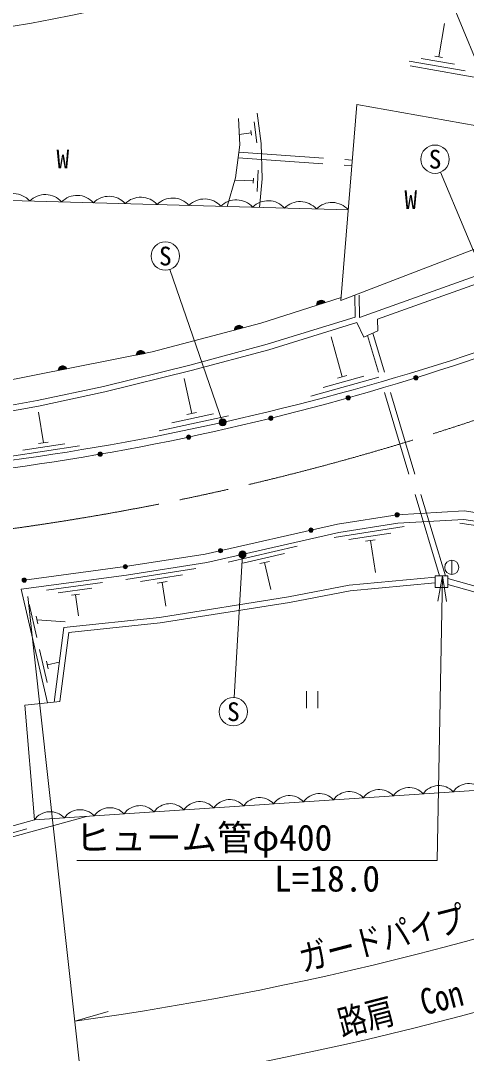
# Model space of a CAD drawing. Units: millimetres at full size, sheet at 1:1000; details may follow other scales. Extents: x 40000 to 680000, y 20000 to 380000.
# Drawn here: x 504788 to 536243, y 238591 to 311413 of the extents above; entities that cross this region are included whole.
import ezdxf
from ezdxf.enums import TextEntityAlignment as Align

# ---------------------------------------------------------------- set-up
doc = ezdxf.new("R2010")
doc.units = ezdxf.units.MM
doc.header["$LTSCALE"] = 1000
doc.linetypes.add('CHAIN', pattern=[18.5, 12, -1.5, 3.5, -1.5])
doc.linetypes.add('DASHED', pattern=[7.5, 6, -1.5])
for name, color, linetype, lineweight in [('M-BGD', 7, 'Continuous', 13), ('M-BMK', 2, 'CHAIN', 13), ('M-STR-HTXT', 7, 'Continuous', 13), ('M-STR-STRC', 7, 'Continuous', 13)]:
    doc.layers.add(name, color=color, linetype=linetype, lineweight=lineweight)
doc.styles.add('ＭＳ ゴシック', font='')
doc.styles.get('ＭＳ ゴシック').set_extended_font_data('MS Gothic')

# ---------------------------------------------------------------- blocks, each defined once
blk = doc.blocks.new('open_arrow')
at = {"color": 0, "linetype": 'Continuous', "lineweight": -2}
blk.add_lwpolyline([(7.5, 1.25), (0, 0), (7.5, -1.25)], dxfattribs=at)

msp = doc.modelspace()

# ---------------------------------------------------------------- hatches: boundary and pattern name
at = {"layer": 'M-BGD'}
for points in [[(526273, 291533), (525677, 291342, -0.84072)], [(520485, 289745), (519880, 289585, -0.84072)], [(513565, 287949), (512950, 287828, -0.84072)], [(508056, 286867), (507442, 286746, -0.84072)], [(532534, 286232, -1), (532834, 286232, -0.41421), (532684, 286082, -0.41421)], [(527759, 284817, -1), (528059, 284817, -0.41421), (527909, 284667, -0.41421)], [(522295, 283375, -1), (522595, 283375, -0.41421), (522445, 283225, -0.41421)], [(516493, 282046, -1), (516793, 282046, -0.41421), (516643, 281896, -0.41421)], [(510254, 280843, -1), (510554, 280843, -0.41421), (510404, 280693, -0.41421)], [(531202, 276568, -1), (531502, 276568, -0.41421), (531352, 276418, -0.41421)], [(525127, 275487, -1), (525427, 275487, -0.41421), (525277, 275337, -0.41421)], [(518741, 274039, -1), (519041, 274039, -0.41421), (518891, 273889, -0.41421)], [(512024, 272911, -1), (512324, 272911, -0.41421), (512174, 272761, -0.41421)], [(504894, 271959, -1), (505194, 271959, -0.41421), (505044, 271809, -0.41421)]]:
    msp.add_hatch(color=256, dxfattribs=at).paths.add_polyline_path(points)
at = {"layer": 'M-STR-HTXT'}
for points in [[(519156, 283313, -1), (518933, 282865, -0.41421), (518821, 283200, -0.41421)], [(520251, 273610, -1), (520628, 273940, -1)]]:
    msp.add_hatch(color=256, dxfattribs=at).paths.add_polyline_path(points)

# ---------------------------------------------------------------- linework, layer by layer
at = {"layer": 'M-BGD'}
for p, q in [((534291, 308868), (534701, 311208)), ((534015, 308916), (534567, 308820)), ((532207, 308563), (536147, 307873)), ((541463, 306606), (532271, 308217)), ((533052, 308750), (535416, 308336)), ((521086, 303327), (521040, 303674)), ((521459, 302797), (521261, 304283)), ((521063, 303500), (520216, 303388)), ((521485, 299366), (521542, 300865)), ((521214, 300127), (519904, 300176)), ((521207, 299952), (521220, 300302)), ((487316, 299199), (527908, 298076)), ((528705, 290491), (538693, 294050)), ((528405, 290515), (528370, 292059)), ((528705, 290491), (528670, 292066)), ((525677, 291342), (526273, 291533)), ((519880, 289585), (520485, 289745)), ((527475, 286293), (526691, 289115)), ((512950, 287828), (513565, 287949)), ((507442, 286746), (508056, 286867)), ((525259, 284930), (530076, 286268)), ((526126, 285545), (529017, 286347)), ((527138, 286199), (527812, 286386)), ((516858, 283720), (516337, 286171)), ((506390, 281644), (506059, 283801)), ((514562, 282496), (519453, 283536)), ((515465, 283056), (518400, 283680)), ((516515, 283647), (517200, 283793)), ((504010, 280671), (508952, 281430)), ((504953, 281119), (507918, 281575)), ((506044, 281590), (506736, 281697)), ((531850, 275735), (526910, 274962)), ((530909, 275284), (527945, 274821)), ((539732, 275397), (535776, 275985)), ((529819, 274810), (529127, 274702)), ((529473, 274756), (529828, 272491)), ((524310, 274345), (519433, 273239)), ((523401, 273831), (520475, 273168)), ((522346, 273284), (521663, 273130)), ((522004, 273207), (522436, 271303)), ((535215, 273363), (535215, 272363)), ((517151, 272780), (512212, 272006)), ((510567, 271788), (506603, 271259)), ((516210, 272329), (513246, 271864)), ((515120, 271855), (514429, 271746)), ((514774, 271800), (515036, 270132)), ((509814, 271385), (507435, 271067)), ((508942, 270966), (508387, 270892)), ((508664, 270929), (508862, 269451)), ((505383, 270260), (505921, 267921)), ((505881, 269431), (506007, 268885)), ((505944, 269158), (507934, 269025)), ((506115, 267079), (506653, 264740)), ((506613, 266250), (506739, 265704)), ((506676, 265977), (507516, 266170)), ((524969, 264127), (524969, 262927)), ((525769, 264127), (525769, 262927)), ((507552, 263392), (506674, 263313)), ((505763, 255052), (540540, 257385)), ((509434, 255298), (490263, 249988)), ((502912, 253772), (505225, 254413))]:
    msp.add_line(p, q, dxfattribs=at)
at = {"layer": 'M-BGD', "linetype": 'DASHED'}
for p, q in [((520130, 301749), (528162, 301179)), ((520181, 302146), (528194, 301578)), ((534347, 272260), (529266, 289207)), ((534765, 272260), (529635, 289369))]:
    msp.add_line(p, q, dxfattribs=at)
at = {"layer": 'M-BGD'}
for points in [[(539797, 296450), (539094, 303627), (528513, 305489), (527386, 291681)], [(534044, 272260), (534936, 272260), (534936, 271435), (534044, 271435)]]:
    msp.add_lwpolyline(points, close=True, dxfattribs=at)
at = {"layer": 'M-BGD', "linetype": 'DASHED'}
msp.add_lwpolyline([(519366, 298312), (519951, 300339), (520246, 302658), (520169, 304519)], dxfattribs=at)
at = {"layer": 'M-BGD'}
for points in [[(521634, 298249), (521827, 300250), (521768, 302751), (521485, 304878)], [(529969, 290358), (539929, 293907), (543385, 293326)], [(489421, 284517), (490374, 284454), (495214, 284731), (503025, 285878), (514077, 288049), (521737, 290076), (527404, 291897)], [(528523, 290133), (522304, 288206), (516831, 286736), (510725, 285232), (506040, 284234), (500547, 283231), (495858, 282942), (492436, 283011), (489088, 283645), (480192, 284141)], [(528405, 290515), (522193, 288590), (516732, 287123), (510636, 285621), (505962, 284627), (500499, 283629), (495850, 283342), (492477, 283410), (489136, 284043), (480214, 284540)], [(529969, 290358), (530002, 289530), (529003, 289092), (528523, 290133)], [(505044, 271959), (512174, 272911), (517817, 273796), (527139, 275909), (531352, 276568), (536089, 276848), (539660, 276318), (545094, 274786), (548163, 273757), (551484, 273032), (555226, 272679), (557797, 272842)], [(557835, 272243), (555216, 272077), (551391, 272438), (548003, 273178), (544918, 274212), (539534, 275730), (536062, 276245), (531416, 275971), (527252, 275319), (517930, 273206), (512261, 272317), (504830, 271325), (506674, 263313)], [(507143, 263355), (507841, 268624), (514580, 269335), (523694, 270777), (527984, 271597), (534044, 272172)], [(507552, 263392), (508196, 268259), (514632, 268938), (523763, 270383), (528040, 271201), (534044, 271770)], [(534936, 272067), (546818, 268736), (547870, 268230)], [(534936, 271652), (546677, 268360), (547850, 267795)], [(506674, 263313), (505084, 263152), (505763, 255052), (490039, 250696), (488694, 265828)]]:
    msp.add_lwpolyline(points, dxfattribs=at)
for centre, radius in [((532684, 286232), 150), ((527909, 284817), 150), ((522445, 283375), 150), ((516643, 282046), 150), ((510404, 280843), 150), ((531352, 276568), 150), ((525277, 275487), 150), ((518891, 274039), 150), ((535215, 272863), 500), ((512174, 272911), 150), ((505044, 271959), 150)]:
    msp.add_circle(centre, radius, dxfattribs=at)
for centre, radius, start, end in [((504275, 297670), 1545, 41.72434, 135.10385), ((506523, 297607), 1545, 41.72434, 135.10385), ((508771, 297545), 1545, 41.72434, 135.10385), ((511019, 297483), 1545, 41.72434, 135.10385), ((513267, 297421), 1545, 41.72434, 135.10385), ((515515, 297358), 1545, 41.72434, 135.10385), ((517763, 297296), 1545, 41.72434, 135.10385), ((520011, 297234), 1545, 41.72434, 135.10385), ((522259, 297172), 1545, 41.72434, 135.10385), ((524507, 297109), 1545, 41.72434, 135.10385), ((526755, 297047), 1545, 41.72434, 135.10385), ((478936, 463399), 184717, 272.65834, 293.18658), ((480104, 454868), 176643, 272.40768, 293.9494), ((525992, 291386), 318, 27.70519, 187.92293), ((520196, 289612), 318, 24.71009, 184.92783), ((513268, 287835), 318, 21.00459, 181.22232), ((507759, 286753), 318, 21.00459, 181.22232), ((530083, 255838), 1353, 42.42747, 145.24925), ((532193, 255980), 1353, 42.42747, 145.24925), ((534303, 256121), 1353, 42.42747, 145.24925), ((536413, 256263), 1353, 42.42747, 145.24925), ((517424, 254989), 1353, 42.42747, 145.24925), ((519534, 255130), 1353, 42.42747, 145.24925), ((521644, 255272), 1353, 42.42747, 145.24925), ((523754, 255413), 1353, 42.42747, 145.24925), ((525863, 255555), 1353, 42.42747, 145.24925), ((527973, 255697), 1353, 42.42747, 145.24925), ((506875, 254281), 1353, 42.42747, 145.24925), ((508985, 254423), 1353, 42.42747, 145.24925), ((511095, 254564), 1353, 42.42747, 145.24925), ((513204, 254706), 1353, 42.42747, 145.24925), ((515314, 254847), 1353, 42.42747, 145.24925)]:
    msp.add_arc(centre, radius, start, end, dxfattribs=at)
at = {"layer": 'M-BMK'}
msp.add_arc((479612, 453903), 180000, 271.48097, 291.65611, dxfattribs=at)
at = {"layer": 'M-STR-HTXT'}
for p, q in [((546038, 286608), (532899, 318300)), ((539387, 288853), (534420, 300720)), ((519045, 283089), (515325, 293868)), ((520440, 273775), (519859, 263681)), ((505287, 270816), (509208, 235429)), ((508605, 240868), (510964, 241550))]:
    msp.add_line(p, q, dxfattribs=at)
msp.add_lwpolyline([(534567, 272260), (534176, 252185), (508763, 252185)], dxfattribs=at)
for centre in [(519045, 283089), (520440, 273775)]:
    msp.add_circle(centre, 250, dxfattribs=at)
for centre, radius, start, end in [((479552, 454354), 145453, 272.77835, 291.29309), ((479707, 453435), 214523, 277.74185, 291.89498), ((479717, 453384), 219470, 277.7086, 291.92224)]:
    msp.add_arc(centre, radius, start, end, dxfattribs=at)
at = {"layer": 'M-STR-STRC'}
for centre in [(534033, 301643), (514999, 294814), (519802, 262682)]:
    msp.add_circle(centre, 1000, dxfattribs=at)

# ---------------------------------------------------------------- block references
at = {"layer": 'M-STR-HTXT', "xscale": 240, "yscale": 240, "rotation": 268.9}
msp.add_blockref('open_arrow', (534567, 272260), dxfattribs=at)

# ---------------------------------------------------------------- texts
at = {"layer": 'M-BGD', "style": 'ＭＳ ゴシック'}
for p in [(507767, 301651), (532319, 298791)]:
    msp.add_text('W', height=1320, dxfattribs=at).set_placement(p, align=Align.MIDDLE_CENTER)
at = {"layer": 'M-STR-HTXT', "style": 'ＭＳ ゴシック'}
msp.add_text('ヒューム管φ400', height=1833, dxfattribs=at).set_placement((526778, 252338), align=Align.BOTTOM_RIGHT)
msp.add_text('L=18.0', height=1833, dxfattribs=at).set_placement((530153, 251833), align=Align.TOP_RIGHT)
at = {"layer": 'M-STR-HTXT', "style": 'ＭＳ ゴシック', "width": 0.8}
for s, p in [('ガードパイプ\u3000L=47.0', (534518, 246289)), ('路肩\u3000Con\u3000L=47.0', (535809, 241355))]:
    msp.add_text(s, height=1833, rotation=14.435, dxfattribs=at).set_placement(p, align=Align.BOTTOM_CENTER)
at = {"layer": 'M-STR-STRC', "style": 'ＭＳ ゴシック'}
for p in [(534033, 301643), (514999, 294814), (519802, 262682)]:
    msp.add_text('S', height=1320, dxfattribs=at).set_placement(p, align=Align.MIDDLE_CENTER)

doc.saveas('drawing.dxf')
